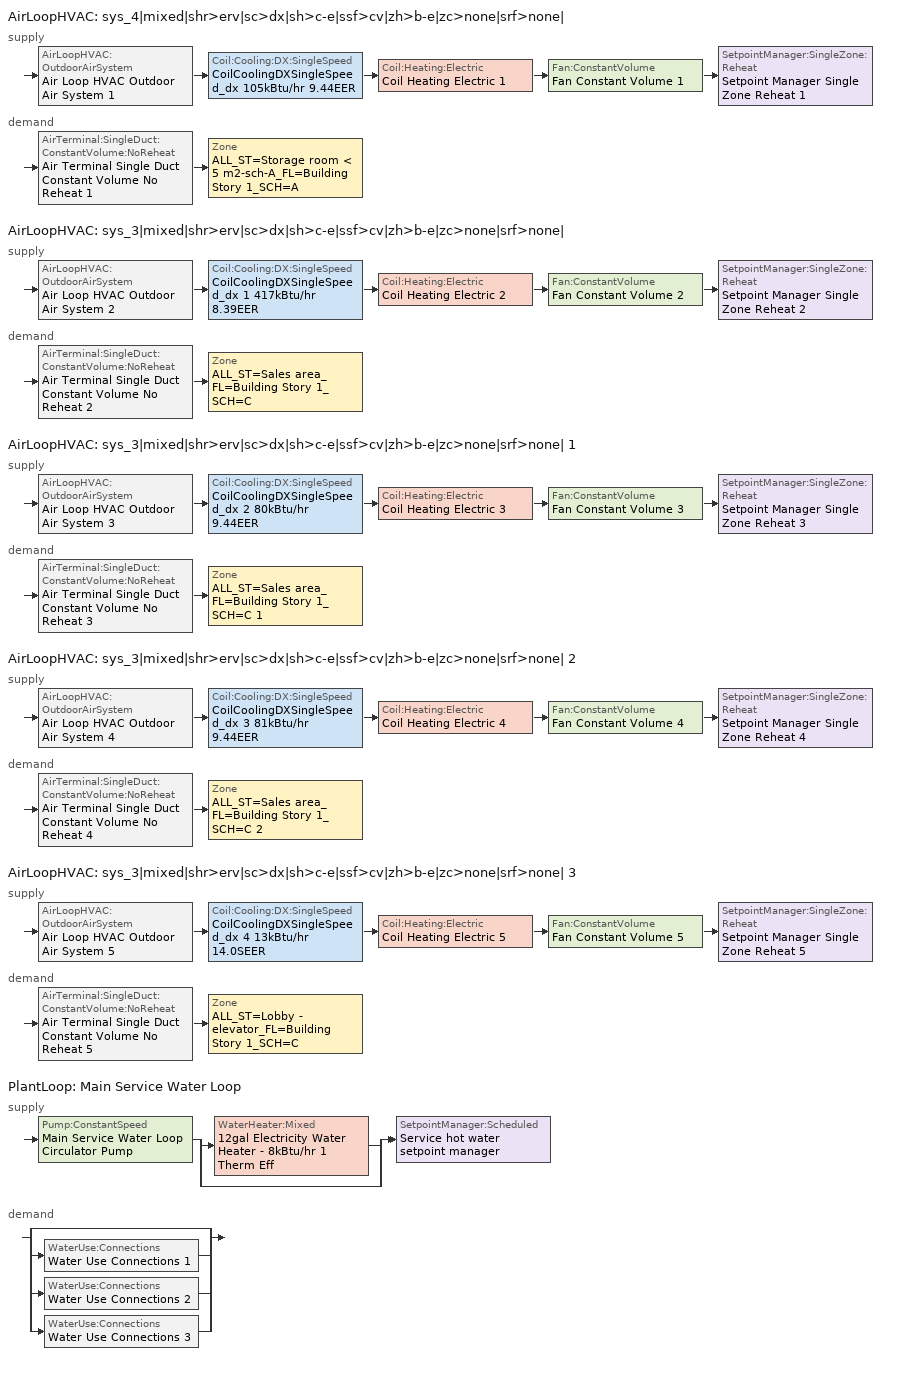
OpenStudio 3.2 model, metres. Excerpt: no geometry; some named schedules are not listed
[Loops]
AirLoopHVAC 'sys_4|mixed|shr>erv|sc>dx|sh>c-e|ssf>cv|zh>b-e|zc>none|srf>none|'
 supply: AirLoopHVAC:OutdoorAirSystem 'Air Loop HVAC Outdoor Air System 1' > Coil:Cooling:DX:SingleSpeed 'CoilCoolingDXSingleSpeed_dx 105kBtu/hr 9.44EER' > Coil:Heating:Electric 'Coil Heating Electric 1' > Fan:ConstantVolume 'Fan Constant Volume 1' > SetpointManager:SingleZone:Reheat 'Setpoint Manager Single Zone Reheat 1'
 demand: AirTerminal:SingleDuct:ConstantVolume:NoReheat 'Air Terminal Single Duct Constant Volume No Reheat 1' > Zone 'ALL_ST=Storage room < 5 m2-sch-A_FL=Building Story 1_SCH=A'
AirLoopHVAC 'sys_3|mixed|shr>erv|sc>dx|sh>c-e|ssf>cv|zh>b-e|zc>none|srf>none|'
 supply: AirLoopHVAC:OutdoorAirSystem 'Air Loop HVAC Outdoor Air System 2' > Coil:Cooling:DX:SingleSpeed 'CoilCoolingDXSingleSpeed_dx 1 417kBtu/hr 8.39EER' > Coil:Heating:Electric 'Coil Heating Electric 2' > Fan:ConstantVolume 'Fan Constant Volume 2' > SetpointManager:SingleZone:Reheat 'Setpoint Manager Single Zone Reheat 2'
 demand: AirTerminal:SingleDuct:ConstantVolume:NoReheat 'Air Terminal Single Duct Constant Volume No Reheat 2' > Zone 'ALL_ST=Sales area_FL=Building Story 1_SCH=C'
AirLoopHVAC 'sys_3|mixed|shr>erv|sc>dx|sh>c-e|ssf>cv|zh>b-e|zc>none|srf>none| 1'
 supply: AirLoopHVAC:OutdoorAirSystem 'Air Loop HVAC Outdoor Air System 3' > Coil:Cooling:DX:SingleSpeed 'CoilCoolingDXSingleSpeed_dx 2 80kBtu/hr 9.44EER' > Coil:Heating:Electric 'Coil Heating Electric 3' > Fan:ConstantVolume 'Fan Constant Volume 3' > SetpointManager:SingleZone:Reheat 'Setpoint Manager Single Zone Reheat 3'
 demand: AirTerminal:SingleDuct:ConstantVolume:NoReheat 'Air Terminal Single Duct Constant Volume No Reheat 3' > Zone 'ALL_ST=Sales area_FL=Building Story 1_SCH=C 1'
AirLoopHVAC 'sys_3|mixed|shr>erv|sc>dx|sh>c-e|ssf>cv|zh>b-e|zc>none|srf>none| 2'
 supply: AirLoopHVAC:OutdoorAirSystem 'Air Loop HVAC Outdoor Air System 4' > Coil:Cooling:DX:SingleSpeed 'CoilCoolingDXSingleSpeed_dx 3 81kBtu/hr 9.44EER' > Coil:Heating:Electric 'Coil Heating Electric 4' > Fan:ConstantVolume 'Fan Constant Volume 4' > SetpointManager:SingleZone:Reheat 'Setpoint Manager Single Zone Reheat 4'
 demand: AirTerminal:SingleDuct:ConstantVolume:NoReheat 'Air Terminal Single Duct Constant Volume No Reheat 4' > Zone 'ALL_ST=Sales area_FL=Building Story 1_SCH=C 2'
AirLoopHVAC 'sys_3|mixed|shr>erv|sc>dx|sh>c-e|ssf>cv|zh>b-e|zc>none|srf>none| 3'
 supply: AirLoopHVAC:OutdoorAirSystem 'Air Loop HVAC Outdoor Air System 5' > Coil:Cooling:DX:SingleSpeed 'CoilCoolingDXSingleSpeed_dx 4 13kBtu/hr 14.0SEER' > Coil:Heating:Electric 'Coil Heating Electric 5' > Fan:ConstantVolume 'Fan Constant Volume 5' > SetpointManager:SingleZone:Reheat 'Setpoint Manager Single Zone Reheat 5'
 demand: AirTerminal:SingleDuct:ConstantVolume:NoReheat 'Air Terminal Single Duct Constant Volume No Reheat 5' > Zone 'ALL_ST=Lobby - elevator_FL=Building Story 1_SCH=C'
PlantLoop 'Main Service Water Loop'
 supply: Pump:ConstantSpeed 'Main Service Water Loop Circulator Pump' > split
  | WaterHeater:Mixed '12gal Electricity Water Heater - 8kBtu/hr 1 Therm Eff'
  | bypass
  join > SetpointManager:Scheduled 'Service hot water setpoint manager'
 demand: split
  | bypass
  | WaterUse:Connections 'Water Use Connections 1'
  | WaterUse:Connections 'Water Use Connections 2'
  | WaterUse:Connections 'Water Use Connections 3'
[Sizing:Zone] Zone Cooling Design Supply Air Temperature Input Method=TemperatureDifference; Zone Cooling Design Supply Air Temperature {C}=14; Zone Cooling Design Supply Air Temperature Difference {deltaC}=11; Zone Heating Design Supply Air Temperature Input Method=TemperatureDifference; Zone Heating Design Supply Air Temperature {C}=40; Zone Heating Design Supply Air Temperature Difference {deltaC}=21; Zone Cooling Design Supply Air Humidity Ratio {kg-H2O/kg-air}=0.0085; Zone Heating Design Supply Air Humidity Ratio {kg-H2O/kg-air}=0.008; Zone Heating Sizing Factor=1.3; Zone Cooling Sizing Factor=1.1; Cooling Design Air Flow Method=DesignDay; Heating Design Air Flow Method=DesignDay; Account for Dedicated Outdoor Air System=No; Dedicated Outdoor Air System Control Strategy=NeutralSupplyAir; Dedicated Outdoor Air Low Setpoint Temperature for Design {C}=autosize; Dedicated Outdoor Air High Setpoint Temperature for Design {C}=autosize
ALL_ST=Sales area_FL=Building Story 1_SCH=C; ALL_ST=Storage room < 5 m2-sch-A_FL=Building Story 1_SCH=A; ALL_ST=Sales area_FL=Building Story 1_SCH=C 1; ALL_ST=Sales area_FL=Building Story 1_SCH=C 2; ALL_ST=Lobby - elevator_FL=Building Story 1_SCH=C
[Zone equipment]
ALL_ST=Sales area_FL=Building Story 1_SCH=C: Air Terminal Single Duct Constant Volume No Reheat 2, Zone HVAC Baseboard Convective Electric 2
ALL_ST=Storage room < 5 m2-sch-A_FL=Building Story 1_SCH=A: Air Terminal Single Duct Constant Volume No Reheat 1, Zone HVAC Baseboard Convective Electric 1
ALL_ST=Sales area_FL=Building Story 1_SCH=C 1: Air Terminal Single Duct Constant Volume No Reheat 3, Zone HVAC Baseboard Convective Electric 3
ALL_ST=Sales area_FL=Building Story 1_SCH=C 2: Air Terminal Single Duct Constant Volume No Reheat 4, Zone HVAC Baseboard Convective Electric 4
ALL_ST=Lobby - elevator_FL=Building Story 1_SCH=C: Air Terminal Single Duct Constant Volume No Reheat 5, Zone HVAC Baseboard Convective Electric 5
[AirLoopHVAC] Design Supply Air Flow Rate {m3/s}=autosize; Design Return Air Flow Fraction of Supply Air Flow=1
Name | Availability Schedule
sys_4|mixed|shr>erv|sc>dx|sh>c-e|ssf>cv|zh>b-e|zc>none|srf>none| | sys_4|mixed|shr>none|sc>dx|sh>c-e|ssf>cv|zh>b-e|zc>none|srf>none| Occ Sch
sys_3|mixed|shr>erv|sc>dx|sh>c-e|ssf>cv|zh>b-e|zc>none|srf>none| | sys_3|mixed|shr>none|sc>dx|sh>c-e|ssf>cv|zh>b-e|zc>none|srf>none| Occ Sch
sys_3|mixed|shr>erv|sc>dx|sh>c-e|ssf>cv|zh>b-e|zc>none|srf>none| 1 | sys_3|mixed|shr>none|sc>dx|sh>c-e|ssf>cv|zh>b-e|zc>none|srf>none| 1 Occ Sch
sys_3|mixed|shr>erv|sc>dx|sh>c-e|ssf>cv|zh>b-e|zc>none|srf>none| 2 | sys_3|mixed|shr>none|sc>dx|sh>c-e|ssf>cv|zh>b-e|zc>none|srf>none| 2 Occ Sch
sys_3|mixed|shr>erv|sc>dx|sh>c-e|ssf>cv|zh>b-e|zc>none|srf>none| 3 | sys_3|mixed|shr>none|sc>dx|sh>c-e|ssf>cv|zh>b-e|zc>none|srf>none| 3 Occ Sch
[Sizing:System] Type of Load to Size On=Sensible; Design Outdoor Air Flow Rate {m3/s}=Autosize; Central Heating Maximum System Air Flow Ratio=1; Preheat Design Temperature {C}=7; Preheat Design Humidity Ratio {kg-H2O/kg-Air}=0.008; Precool Design Temperature {C}=13; Precool Design Humidity Ratio {kg-H2O/kg-Air}=0.008; Central Cooling Design Supply Air Temperature {C}=13; Central Heating Design Supply Air Temperature {C}=43; Sizing Option=NonCoincident; 100% Outdoor Air in Cooling=No; 100% Outdoor Air in Heating=No; Central Cooling Design Supply Air Humidity Ratio {kg-H2O/kg-Air}=0.0085; Central Heating Design Supply Air Humidity Ratio {kg-H2O/kg-Air}=0.008; Cooling Design Air Flow Method=DesignDay; Cooling Design Air Flow Rate {m3/s}=0; Heating Design Air Flow Method=DesignDay; Heating Design Air Flow Rate {m3/s}=0; System Outdoor Air Method=ZoneSum; Zone Maximum Outdoor Air Fraction=1; Cooling Supply Air Flow Rate Per Floor Area {m3/s-m2}=0.00996765; Cooling Fraction of Autosized Cooling Supply Air Flow Rate=1; Cooling Supply Air Flow Rate Per Unit Cooling Capacity {m3/s-W}=3.94755e-05; Heating Supply Air Flow Rate Per Floor Area {m3/s-m2}=0.00996765; Heating Fraction of Autosized Heating Supply Air Flow Rate=1; Heating Fraction of Autosized Cooling Supply Air Flow Rate=1; Heating Supply Air Flow Rate Per Unit Heating Capacity {m3/s-W}=3.15882e-05; Cooling Design Capacity Method=CoolingDesignCapacity; Cooling Design Capacity {W}=autosize; Cooling Design Capacity Per Floor Area {W/m2}=234.7; Fraction of Autosized Cooling Design Capacity=1; Heating Design Capacity Method=HeatingDesignCapacity; Heating Design Capacity {W}=autosize; Heating Design Capacity Per Floor Area {W/m2}=157; Fraction of Autosized Heating Design Capacity=1; Central Cooling Capacity Control Method=OnOff
sys_4|mixed|shr>erv|sc>dx|sh>c-e|ssf>cv|zh>b-e|zc>none|srf>none|; sys_3|mixed|shr>erv|sc>dx|sh>c-e|ssf>cv|zh>b-e|zc>none|srf>none|; sys_3|mixed|shr>erv|sc>dx|sh>c-e|ssf>cv|zh>b-e|zc>none|srf>none| 1; sys_3|mixed|shr>erv|sc>dx|sh>c-e|ssf>cv|zh>b-e|zc>none|srf>none| 2; sys_3|mixed|shr>erv|sc>dx|sh>c-e|ssf>cv|zh>b-e|zc>none|srf>none| 3
[Fan:ConstantVolume] Availability Schedule=Always On Discrete; Fan Total Efficiency=0.39975; Pressure Rise {Pa}=640; Maximum Flow Rate {m3/s}=AutoSize; Motor Efficiency=0.615
Fan Constant Volume 1; Fan Constant Volume 2; Fan Constant Volume 3; Fan Constant Volume 4; Fan Constant Volume 5
[Coil:Heating:Electric] Availability Schedule=Always On Discrete
Coil Heating Electric 1; Coil Heating Electric 2; Coil Heating Electric 3; Coil Heating Electric 4; Coil Heating Electric 5
[Coil:Cooling:DX:SingleSpeed] Availability Schedule=Always On Discrete; Rated Total Cooling Capacity {W}=autosize; Rated Sensible Heat Ratio=autosize; Rated Air Flow Rate {m3/s}=autosize; Rated Evaporator Fan Power Per Volume Flow Rate {W/(m3/s)}=773.3; Total Cooling Capacity Function of Temperature Curve=DXCOOL-NECB2011-REF-CAPFT; Total Cooling Capacity Function of Flow Fraction Curve=DXCOOL-NECB2011-REF-CAPFFLOW; Energy Input Ratio Function of Temperature Curve=DXCOOL-NECB2011-REF-COOLEIRFT; Energy Input Ratio Function of Flow Fraction Curve=DXCOOL-NECB2011-REF-COOLEIRFFLOW; Part Load Fraction Correlation Curve=DXCOOL-NECB2011-REF-COOLPLFFPLR; Minimum Outdoor Dry-Bulb Temperature for Compressor Operation {C}=-25; Condenser Type=AirCooled; Evaporative Condenser Effectiveness=0; Evaporative Condenser Air Flow Rate {m3/s}=Autosize; Evaporative Condenser Pump Rated Power Consumption {W}=Autosize; Crankcase Heater Capacity {W}=0; Maximum Outdoor Dry-Bulb Temperature for Crankcase Heater Operation {C}=0; Basin Heater Capacity {W/K}=0; Basin Heater Setpoint Temperature {C}=10
Name | Rated COP {W/W}
CoilCoolingDXSingleSpeed_dx 105kBtu/hr 9.44EER; CoilCoolingDXSingleSpeed_dx 2 80kBtu/hr 9.44EER; CoilCoolingDXSingleSpeed_dx 3 81kBtu/hr 9.44EER | 3.27943
CoilCoolingDXSingleSpeed_dx 1 417kBtu/hr 8.39EER | 2.92983
CoilCoolingDXSingleSpeed_dx 4 13kBtu/hr 14.0SEER | 4.11713
[Controller:OutdoorAir] Minimum Outdoor Air Flow Rate {m3/s}=autosize; Maximum Outdoor Air Flow Rate {m3/s}=Autosize; Economizer Control Action Type=ModulateFlow; Lockout Type=NoLockout; Minimum Limit Type=FixedMinimum; High Humidity Control=No; Heat Recovery Bypass Control Type=BypassWhenOAFlowGreaterThanMinimum
Name | Economizer Control Type | Minimum Outdoor Air Schedule | Controller Mechanical Ventilation | Economizer Maximum Limit Dry-Bulb Temperature {C} | Economizer Maximum Limit Enthalpy {J/kg} | Economizer Minimum Limit Dry-Bulb Temperature {C}
Controller Outdoor Air 1 | DifferentialEnthalpy | sys_4|mixed|shr>none|sc>dx|sh>c-e|ssf>cv|zh>b-e|zc>none|srf>none| Occ Sch | Controller Mechanical Ventilation 1
Controller Outdoor Air 2 | DifferentialEnthalpy | sys_3|mixed|shr>none|sc>dx|sh>c-e|ssf>cv|zh>b-e|zc>none|srf>none| Occ Sch | Controller Mechanical Ventilation 2
Controller Outdoor Air 3 | DifferentialEnthalpy | sys_3|mixed|shr>none|sc>dx|sh>c-e|ssf>cv|zh>b-e|zc>none|srf>none| 1 Occ Sch | Controller Mechanical Ventilation 3
Controller Outdoor Air 4 | DifferentialEnthalpy | sys_3|mixed|shr>none|sc>dx|sh>c-e|ssf>cv|zh>b-e|zc>none|srf>none| 2 Occ Sch | Controller Mechanical Ventilation 4
Controller Outdoor Air 5 | NoEconomizer | sys_3|mixed|shr>none|sc>dx|sh>c-e|ssf>cv|zh>b-e|zc>none|srf>none| 3 Occ Sch | Controller Mechanical Ventilation 5 | 28 | 64000 | -100
[Controller:MechanicalVentilation] Availability Schedule=Always On Discrete; System Outdoor Air Method=ZoneSum
Controller Mechanical Ventilation 1; Controller Mechanical Ventilation 2; Controller Mechanical Ventilation 3; Controller Mechanical Ventilation 4; Controller Mechanical Ventilation 5
[AirLoopHVAC:OutdoorAirSystem]
Name | Controller
Air Loop HVAC Outdoor Air System 1 | Controller Outdoor Air 1
Air Loop HVAC Outdoor Air System 2 | Controller Outdoor Air 2
Air Loop HVAC Outdoor Air System 3 | Controller Outdoor Air 3
Air Loop HVAC Outdoor Air System 4 | Controller Outdoor Air 4
Air Loop HVAC Outdoor Air System 5 | Controller Outdoor Air 5
[SetpointManager:SingleZone:Reheat] Minimum Supply Air Temperature {C}=13; Maximum Supply Air Temperature {C}=43
Name | Control Zone
Setpoint Manager Single Zone Reheat 1 | ALL_ST=Storage room < 5 m2-sch-A_FL=Building Story 1_SCH=A
Setpoint Manager Single Zone Reheat 2 | ALL_ST=Sales area_FL=Building Story 1_SCH=C
Setpoint Manager Single Zone Reheat 3 | ALL_ST=Sales area_FL=Building Story 1_SCH=C 1
Setpoint Manager Single Zone Reheat 4 | ALL_ST=Sales area_FL=Building Story 1_SCH=C 2
Setpoint Manager Single Zone Reheat 5 | ALL_ST=Lobby - elevator_FL=Building Story 1_SCH=C
[AirTerminal:SingleDuct:ConstantVolume:NoReheat] Availability Schedule=Always On Discrete; Maximum Air Flow Rate {m3/s}=AutoSize
Air Terminal Single Duct Constant Volume No Reheat 1; Air Terminal Single Duct Constant Volume No Reheat 2; Air Terminal Single Duct Constant Volume No Reheat 3; Air Terminal Single Duct Constant Volume No Reheat 4; Air Terminal Single Duct Constant Volume No Reheat 5
[ZoneHVAC:Baseboard:Convective:Electric] Availability Schedule=Always On Discrete; Nominal Capacity {W}=autosize; Efficiency=1
Zone HVAC Baseboard Convective Electric 1; Zone HVAC Baseboard Convective Electric 2; Zone HVAC Baseboard Convective Electric 3; Zone HVAC Baseboard Convective Electric 4; Zone HVAC Baseboard Convective Electric 5
[PlantLoop]
Main Service Water Loop: Glycol Concentration=0; Maximum Loop Temperature {C}=60; Minimum Loop Temperature {C}=10; Plant Loop Volume {m3}=Autocalculate; Load Distribution Scheme=Optimal
[Sizing:Plant]
Main Service Water Loop: Loop Type=Heating; Design Loop Exit Temperature {C}=60; Loop Design Temperature Difference {deltaC}=5; Sizing Option=NonCoincident; Zone Timesteps in Averaging Window=1; Coincident Sizing Factor Mode=None
[SetpointManager:Scheduled]
Service hot water setpoint manager: Control Variable=Temperature; Schedule=Service Water Loop Temp - 140F
[Pump:ConstantSpeed]
Main Service Water Loop Circulator Pump: Rated Flow Rate {m3/s}=autosize; Rated Pump Head {Pa}=1244.8; Rated Power Consumption {W}=autosize; Motor Efficiency=0.7; Fraction of Motor Inefficiencies to Fluid Stream=0; Pump Control Type=Intermittent; Design Power Sizing Method=PowerPerFlowPerPressure; Design Electric Power per Unit Flow Rate {W/(m3/s)}=348701.1; Design Shaft Power per Unit Flow Rate per Unit Head {W-s/m3-Pa}=1.28205
[WaterHeater:Mixed]
12gal Electricity Water Heater - 8kBtu/hr 1 Therm Eff: Tank Volume {m3}=0.0460675; Setpoint Temperature Schedule=Service Water Loop Temp - 140F; Deadband Temperature Difference {deltaC}=2; Maximum Temperature Limit {C}=60; Heater Control Type=Cycle; Heater Maximum Capacity {W}=2407.03; Heater Fuel Type=Electricity; Heater Thermal Efficiency=1; Off Cycle Parasitic Fuel Consumption Rate {W}=12.4494; Off Cycle Parasitic Fuel Type=Electricity; Off Cycle Parasitic Heat Fraction to Tank=0.8; On Cycle Parasitic Fuel Consumption Rate {W}=12.4494; On Cycle Parasitic Fuel Type=Electricity; On Cycle Parasitic Heat Fraction to Tank=0; Ambient Temperature Indicator=Schedule; Ambient Temperature Schedule=Water Heater Ambient Temp Schedule - 70.0f; Off Cycle Loss Coefficient to Ambient Temperature {W/K}=1.26549; On Cycle Loss Coefficient to Ambient Temperature {W/K}=1.26549; Use Side Effectiveness=1; Source Side Effectiveness=1; Use Side Design Flow Rate {m3/s}=autosize; Source Side Design Flow Rate {m3/s}=autosize; Indirect Water Heating Recovery Time {hr}=1.5; Source Side Flow Control Mode=IndirectHeatPrimarySetpoint
[WaterHeater:Sizing]
12gal Electricity Water Heater - 8kBtu/hr 1 Therm Eff: Design Mode=PeakDraw; Time Storage Can Meet Peak Draw {hr}=0.538503; Time for Tank Recovery {hr}=0; Nominal Tank Volume for Autosizing Plant Connections {m3}=1
[WaterUse:Connections] Drain Water Heat Exchanger Type=None; Drain Water Heat Exchanger Destination=Plant
Name | Water Use Equipment Name 1
Water Use Connections 1 | Core_retail Service Water Use 0.18gal/min
Water Use Connections 2 | Front_retail Service Water Use 0.02gal/min
Water Use Connections 3 | Point_of_sale Service Water Use 0.02gal/min
[WaterUse:Equipment:Definition]
Name | Peak Flow Rate {m3/s} | Target Temperature Schedule | Sensible Fraction Schedule | Latent Fraction Schedule
Core_retail Service Water Use Def 0.18gal/min | 1.13341e-05 | Schedule Ruleset 5 | Schedule Ruleset 3 | Schedule Ruleset 4
Front_retail Service Water Use Def 0.02gal/min | 1.06798e-06 | Schedule Ruleset 8 | Schedule Ruleset 6 | Schedule Ruleset 7
Point_of_sale Service Water Use Def 0.02gal/min | 1.06798e-06 | Schedule Ruleset 11 | Schedule Ruleset 9 | Schedule Ruleset 10
[WaterUse:Equipment] Flow Rate Fraction Schedule=NECB-C-Service Water Heating
Name | Water Use Equipment Definition | Space
Core_retail Service Water Use 0.18gal/min | Core_retail Service Water Use Def 0.18gal/min | Core_Retail
Front_retail Service Water Use 0.02gal/min | Front_retail Service Water Use Def 0.02gal/min | Front_Retail
Point_of_sale Service Water Use 0.02gal/min | Point_of_sale Service Water Use Def 0.02gal/min | Point_Of_Sale
[Schedule:Ruleset]
Name | Default Day Schedule | Summer Design Day Schedule | Winter Design Day Schedule
Service Water Loop Temp - 140F | Service Water Loop Temp - 140F Default
Water Heater Ambient Temp Schedule - 70.0f | Water Heater Ambient Temp Schedule - 70.0f Default
NECB-C-Service Water Heating | NECB-C-Service Water Heating Default
sys_3|mixed|shr>none|sc>dx|sh>c-e|ssf>cv|zh>b-e|zc>none|srf>none| Occ Sch | sys_3|mixed|shr>none|sc>dx|sh>c-e|ssf>cv|zh>b-e|zc>none|srf>none| Occ Sch Default | sys_3|mixed|shr>none|sc>dx|sh>c-e|ssf>cv|zh>b-e|zc>none|srf>none| Occ Sch Summer Design Day | sys_3|mixed|shr>none|sc>dx|sh>c-e|ssf>cv|zh>b-e|zc>none|srf>none| Occ Sch Winter Design Day
sys_3|mixed|shr>none|sc>dx|sh>c-e|ssf>cv|zh>b-e|zc>none|srf>none| 1 Occ Sch | sys_3|mixed|shr>none|sc>dx|sh>c-e|ssf>cv|zh>b-e|zc>none|srf>none| 1 Occ Sch Default | sys_3|mixed|shr>none|sc>dx|sh>c-e|ssf>cv|zh>b-e|zc>none|srf>none| 1 Occ Sch Summer Design Day | sys_3|mixed|shr>none|sc>dx|sh>c-e|ssf>cv|zh>b-e|zc>none|srf>none| 1 Occ Sch Winter Design Day
sys_3|mixed|shr>none|sc>dx|sh>c-e|ssf>cv|zh>b-e|zc>none|srf>none| 2 Occ Sch | sys_3|mixed|shr>none|sc>dx|sh>c-e|ssf>cv|zh>b-e|zc>none|srf>none| 2 Occ Sch Default | sys_3|mixed|shr>none|sc>dx|sh>c-e|ssf>cv|zh>b-e|zc>none|srf>none| 2 Occ Sch Summer Design Day | sys_3|mixed|shr>none|sc>dx|sh>c-e|ssf>cv|zh>b-e|zc>none|srf>none| 2 Occ Sch Winter Design Day
sys_3|mixed|shr>none|sc>dx|sh>c-e|ssf>cv|zh>b-e|zc>none|srf>none| 3 Occ Sch | sys_3|mixed|shr>none|sc>dx|sh>c-e|ssf>cv|zh>b-e|zc>none|srf>none| 3 Occ Sch Default | sys_3|mixed|shr>none|sc>dx|sh>c-e|ssf>cv|zh>b-e|zc>none|srf>none| 3 Occ Sch Summer Design Day | sys_3|mixed|shr>none|sc>dx|sh>c-e|ssf>cv|zh>b-e|zc>none|srf>none| 3 Occ Sch Winter Design Day
sys_4|mixed|shr>none|sc>dx|sh>c-e|ssf>cv|zh>b-e|zc>none|srf>none| Occ Sch | sys_4|mixed|shr>none|sc>dx|sh>c-e|ssf>cv|zh>b-e|zc>none|srf>none| Occ Sch Default | sys_4|mixed|shr>none|sc>dx|sh>c-e|ssf>cv|zh>b-e|zc>none|srf>none| Occ Sch Summer Design Day | sys_4|mixed|shr>none|sc>dx|sh>c-e|ssf>cv|zh>b-e|zc>none|srf>none| Occ Sch Winter Design Day
[Schedule:Day]
sys_3|mixed|shr>none|sc>dx|sh>c-e|ssf>cv|zh>b-e|zc>none|srf>none| Occ Sch Default: 9, 0, 0, 21, 0, 1, 24, 0, 0
sys_3|mixed|shr>none|sc>dx|sh>c-e|ssf>cv|zh>b-e|zc>none|srf>none| Occ Sch Summer Design Day; sys_4|mixed|shr>none|sc>dx|sh>c-e|ssf>cv|zh>b-e|zc>none|srf>none| Occ Sch Winter Design Day; sys_4|mixed|shr>none|sc>dx|sh>c-e|ssf>cv|zh>b-e|zc>none|srf>none| Occ Sch Summer Design Day: 24, 0, 1
sys_4|mixed|shr>none|sc>dx|sh>c-e|ssf>cv|zh>b-e|zc>none|srf>none| Occ Sch Default: 8, 0, 0, 19, 0, 1, 24, 0, 0
[Schedule:Rule]
sys_4|mixed|shr>none|sc>dx|sh>c-e|ssf>cv|zh>b-e|zc>none|srf>none| Occ Sch Sunday Rule: Schedule Ruleset=sys_4|mixed|shr>none|sc>dx|sh>c-e|ssf>cv|zh>b-e|zc>none|srf>none| Occ Sch; Rule Order=0; Day Schedule=sys_4|mixed|shr>none|sc>dx|sh>c-e|ssf>cv|zh>b-e|zc>none|srf>none| Occ Sch Sunday; Apply Sunday=Yes; Apply Saturday=Yes; Date Specification Type=DateRange; Start Month=1; Start Day=1; End Month=12; End Day=31
[Schedule:Constant]
Always On Discrete: Value=1
[Curve:Biquadratic] Minimum Value of x=13; Maximum Value of x=24; Minimum Value of y=24; Maximum Value of y=46
Name | Coefficient1 Constant | Coefficient2 x | Coefficient3 x**2 | Coefficient4 y | Coefficient5 y**2 | Coefficient6 x*y
DXCOOL-NECB2011-REF-CAPFT | 0.867905 | 0.0142459 | 0.00055436 | -0.0075575 | 3.3e-05 | -0.0001918
DXCOOL-NECB2011-REF-COOLEIRFT | 0.114171 | 0.0281822 | -0.0004199 | 0.0214108 | 0.000161028 | -0.000679104
[Curve:Quadratic] Minimum Value of x=0.5; Maximum Value of x=1.5
Name | Coefficient1 Constant | Coefficient2 x | Coefficient3 x**2
DXCOOL-NECB2011-REF-CAPFFLOW | 0.8 | 0.2 | 0
DXCOOL-NECB2011-REF-COOLEIRFFLOW | 1.1552 | -0.1808 | 0.0256
[Curve:Cubic]
DXCOOL-NECB2011-REF-COOLPLFFPLR: Coefficient1 Constant=0.0277; Coefficient2 x=4.9151; Coefficient3 x**2=-8.184; Coefficient4 x**3=4.2702; Minimum Value of x=0.7; Maximum Value of x=1
